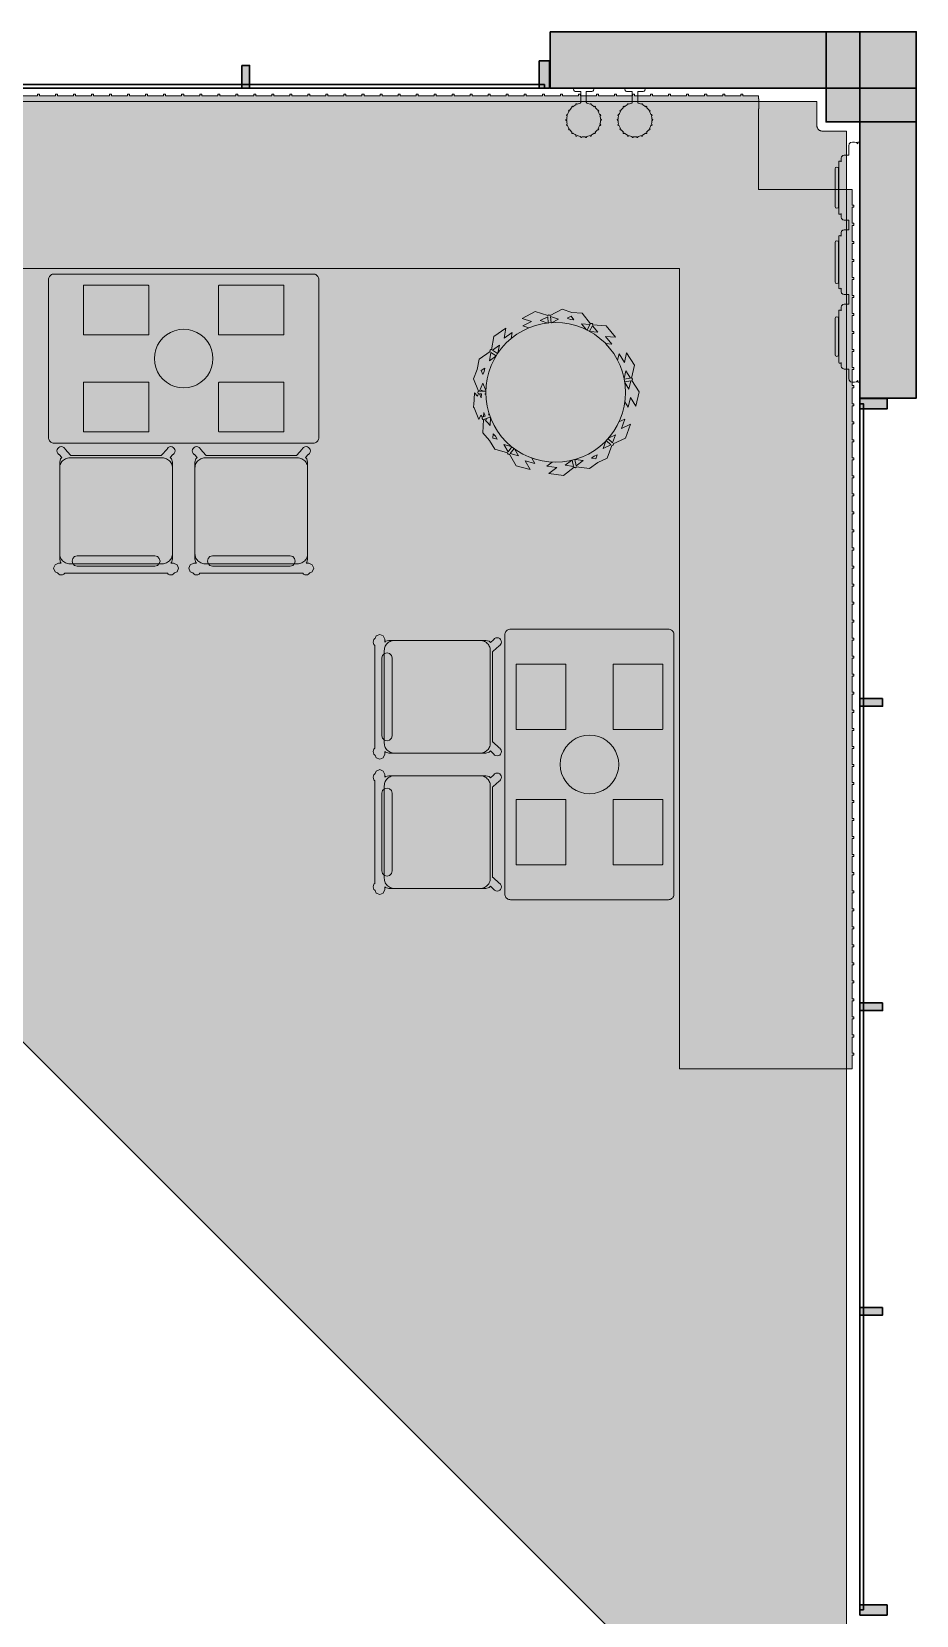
# Model space of a CAD drawing. Extents: x 2172.2 to 2210.6, y 415.3 to 458.1.
# Drawn here: x 2189.84 to 2193.76, y 446.82 to 453.84 of the extents above; entities that cross this region are included whole.
import ezdxf

# ---------------------------------------------------------------- set-up
doc = ezdxf.new("R2010")
doc.units = 0
for name, color, linetype, lineweight in [('AYAA_M3_BANQUETTES', 7, 'CONTINUOUS', 18), ('AYAA_M3_CHAIRS', 7, 'CONTINUOUS', 18), ('AYAA_M3_COLUMNS', 8, 'CONTINUOUS', 30), ('AYAA_M3_FINE_DETAIL', 8, 'CONTINUOUS', 9), ('AYAA_M3_FLOOR_DECOR', 32, 'CONTINUOUS', 9), ('AYAA_M3_GLAZING', 4, 'CONTINUOUS', 13), ('AYAA_M3_PLANTS', 94, 'CONTINUOUS', 18), ('AYAA_M3_TABLES', 7, 'CONTINUOUS', 18), ('AYAA_M3_WALL_DECOR', 32, 'CONTINUOUS', 13), ('AYAA_M3_WALL_LIGHTS', 32, 'CONTINUOUS', 13), ('AYAA_M3_WALLS', 7, 'CONTINUOUS', 30)]:
    doc.layers.add(name, color=color, linetype=linetype, lineweight=lineweight)

# ---------------------------------------------------------------- blocks, each defined once
blk = doc.blocks.new('AYAA_M3_ARCHITECTURE')
at = {"layer": 'AYAA_M3_COLUMNS', "true_color": 0xcfdadc}
blk.add_hatch(color=256, dxfattribs=at).paths.add_polyline_path([(3.361422, 19.841093), (3.761418, 19.841093), (3.761418, 19.441099), (3.36142, 19.441145)])
at = {"layer": 'AYAA_M3_WALLS', "true_color": 0xe1e6e6}
for points in [[(2.13642, 19.841097), (3.51142, 19.841097), (3.51142, 19.591097), (2.13642, 19.591097)], [(0.76942, 19.691095), (0.80342, 19.691095), (0.80342, 19.591097), (0.76942, 19.591097)], [(2.08842, 19.711096), (2.13442, 19.711096), (2.13442, 19.591097), (2.08842, 19.591097)], [(3.51142, 19.591097), (3.76142, 19.591097), (3.76142, 18.216097), (3.51142, 18.216097)], [(3.63142, 18.214096), (3.63142, 18.168097), (3.51142, 18.168097), (3.51142, 18.214096)], [(3.61142, 16.883097), (3.61142, 16.849096), (3.51142, 16.849096), (3.51142, 16.883097)], [(3.61142, 15.533096), (3.61142, 15.499096), (3.51142, 15.499096), (3.51142, 15.533096)], [(3.61142, 14.183096), (3.61142, 14.149096), (3.51142, 14.149096), (3.51142, 14.183096)], [(3.63142, 12.864096), (3.63142, 12.818096), (3.51142, 12.818096), (3.51142, 12.864096)]]:
    blk.add_hatch(color=256, dxfattribs=at).paths.add_polyline_path(points)
at = {"layer": 'AYAA_M3_COLUMNS', "linetype": 'CONTINUOUS', "lineweight": -2}
blk.add_lwpolyline([(3.361422, 19.841093), (3.761418, 19.841093), (3.761418, 19.441099), (3.36142, 19.441145)], close=True, dxfattribs=at)
at = {"layer": 'AYAA_M3_GLAZING', "linetype": 'CONTINUOUS', "lineweight": -2}
for points in [[(2.11142, 19.591097), (-3.23858, 19.591097), (-3.23858, 19.606096), (2.11142, 19.606096)], [(3.52642, 12.841096), (3.51142, 12.841096), (3.51142, 18.191095), (3.52642, 18.191095)]]:
    blk.add_lwpolyline(points, close=True, dxfattribs=at)
at = {"layer": 'AYAA_M3_WALLS', "linetype": 'CONTINUOUS', "lineweight": -2}
for points in [[(2.13642, 19.841097), (3.51142, 19.841097), (3.51142, 19.591097), (2.13642, 19.591097)], [(0.76942, 19.691095), (0.80342, 19.691095), (0.80342, 19.591097), (0.76942, 19.591097)], [(2.08842, 19.711096), (2.13442, 19.711096), (2.13442, 19.591097), (2.08842, 19.591097)], [(3.51142, 19.591097), (3.76142, 19.591097), (3.76142, 18.216097), (3.51142, 18.216097)], [(3.63142, 18.214096), (3.63142, 18.168097), (3.51142, 18.168097), (3.51142, 18.214096)], [(3.61142, 16.883097), (3.61142, 16.849096), (3.51142, 16.849096), (3.51142, 16.883097)], [(3.61142, 15.533096), (3.61142, 15.499096), (3.51142, 15.499096), (3.51142, 15.533096)], [(3.61142, 14.183096), (3.61142, 14.149096), (3.51142, 14.149096), (3.51142, 14.183096)], [(3.63142, 12.864096), (3.63142, 12.818096), (3.51142, 12.818096), (3.51142, 12.864096)]]:
    blk.add_lwpolyline(points, close=True, dxfattribs=at)
blk = doc.blocks.new('AYAA_M3_MIXED_FLOOR_TRIANGLE_L_1')
at = {"true_color": 0xe6decc}
h = blk.add_hatch(color=256, dxfattribs=at)
h.paths.add_polyline_path([(3.31942, 19.440728), (3.320229, 19.423648), (3.320469, 19.421207), (3.320948, 19.4188), (3.32166, 19.416453), (3.322599, 19.414186), (3.323756, 19.412022), (3.325119, 19.409982), (3.326675, 19.408086), (3.32841, 19.406351), (3.330306, 19.404795), (3.332346, 19.403432), (3.33451, 19.402275), (3.336777, 19.401336), (3.339124, 19.400624), (3.341531, 19.400145), (3.343972, 19.399905), (3.361052, 19.399096), (3.45142, 19.399096), (3.45142, 11.707015), (-4.372661, 19.531096), (3.31942, 19.531096)])
h.paths.add_polyline_path([(3.273101, 19.404286), (3.271909, 19.409046), (3.27143, 19.411452), (3.27071, 19.416306), (3.270289, 19.421195), (3.26951, 19.437048), (3.26942, 19.440728), (3.26942, 19.481096), (-4.251951, 19.481096), (3.40142, 11.827725), (3.40142, 19.349096), (3.359825, 19.349111), (3.341519, 19.349965), (3.339071, 19.350146), (3.33663, 19.350386), (3.331776, 19.351106), (3.32937, 19.351585), (3.32461, 19.352777), (3.322262, 19.353489), (3.317642, 19.355142), (3.315376, 19.356081), (3.31094, 19.358179), (3.308776, 19.359336), (3.304568, 19.361858), (3.302528, 19.363221), (3.298587, 19.366144), (3.29669, 19.367701), (3.293054, 19.370996), (3.29132, 19.37273), (3.288025, 19.376366), (3.286468, 19.378263), (3.283545, 19.382204), (3.282182, 19.384244), (3.27966, 19.388452), (3.278503, 19.390616), (3.276405, 19.395052), (3.275466, 19.397318), (3.273813, 19.401938)], flags=0)
at = {"true_color": 0x757d5e}
h = blk.add_hatch(color=256, dxfattribs=at)
h.paths.add_polyline_path([(3.26942, 19.481096), (3.269465, 19.438274), (3.270289, 19.421195), (3.27047, 19.418747), (3.27071, 19.416306), (3.27143, 19.411452), (3.271909, 19.409046), (3.273101, 19.404286), (3.273813, 19.401938), (3.275466, 19.397318), (3.276405, 19.395052), (3.278503, 19.390616), (3.27966, 19.388452), (3.282182, 19.384244), (3.283545, 19.382204), (3.286468, 19.378263), (3.288025, 19.376366), (3.29132, 19.37273), (3.293054, 19.370996), (3.29669, 19.367701), (3.298587, 19.366144), (3.302528, 19.363221), (3.304568, 19.361858), (3.308776, 19.359336), (3.31094, 19.358179), (3.315376, 19.356081), (3.317642, 19.355142), (3.322262, 19.353489), (3.32461, 19.352777), (3.32937, 19.351585), (3.331776, 19.351106), (3.33663, 19.350386), (3.339071, 19.350146), (3.341519, 19.349965), (3.358598, 19.349141), (3.40142, 19.349096), (3.40142, 11.827725), (-4.251951, 19.481096)])
h.paths.add_polyline_path([(3.247636, 19.374117), (3.244069, 19.381658), (3.24313, 19.383924), (3.24032, 19.391778), (3.239608, 19.394126), (3.237581, 19.402218), (3.237103, 19.404624), (3.235879, 19.412875), (3.235331, 19.419477), (3.234476, 19.437415), (3.23442, 19.446096), (-4.167453, 19.446096), (3.36642, 11.912223), (3.36642, 19.314096), (3.357739, 19.314152), (3.339801, 19.315007), (3.333199, 19.315555), (3.324948, 19.316779), (3.322542, 19.317257), (3.31445, 19.319284), (3.312102, 19.319996), (3.304248, 19.322806), (3.301982, 19.323745), (3.294441, 19.327312), (3.292278, 19.328468), (3.285123, 19.332757), (3.283083, 19.33412), (3.276383, 19.339089), (3.274486, 19.340645), (3.268306, 19.346247), (3.266571, 19.347982), (3.260969, 19.354162), (3.259413, 19.356059), (3.254444, 19.362759), (3.253081, 19.364799), (3.248792, 19.371954)], flags=0)
at = {"true_color": 0xe6decc}
blk.add_hatch(color=256, dxfattribs=at).paths.add_polyline_path([(3.260969, 19.354162), (3.266571, 19.347982), (3.268306, 19.346247), (3.274486, 19.340645), (3.276383, 19.339089), (3.283083, 19.33412), (3.285123, 19.332757), (3.292278, 19.328468), (3.294441, 19.327312), (3.301982, 19.323745), (3.304248, 19.322806), (3.312102, 19.319996), (3.31445, 19.319284), (3.322542, 19.317257), (3.324948, 19.316779), (3.333199, 19.315555), (3.339801, 19.315007), (3.355654, 19.314228), (3.361052, 19.314096), (3.36642, 19.314096), (3.36642, 11.912223), (-4.167453, 19.446096), (3.23442, 19.446096), (3.23442, 19.440728), (3.234552, 19.43533), (3.235331, 19.419477), (3.235879, 19.412875), (3.237103, 19.404624), (3.237581, 19.402218), (3.239608, 19.394126), (3.24032, 19.391778), (3.24313, 19.383924), (3.244069, 19.381658), (3.247636, 19.374117), (3.248792, 19.371954), (3.253081, 19.364799), (3.254444, 19.362759), (3.259413, 19.356059)])
at = {"color": 0, "linetype": 'CONTINUOUS', "lineweight": -2}
blk.add_lwpolyline([(3.325119, 19.409982), (3.326675, 19.408086), (3.32841, 19.406351), (3.330306, 19.404795), (3.332346, 19.403432), (3.33451, 19.402275), (3.336777, 19.401336), (3.339124, 19.400624), (3.341531, 19.400145), (3.343972, 19.399905), (3.361052, 19.399096), (3.45142, 19.399096), (3.45142, 11.707015), (-4.372661, 19.531096), (3.31942, 19.531096), (3.31945, 19.439501), (3.320229, 19.423648), (3.320469, 19.421207), (3.320948, 19.4188), (3.32166, 19.416453), (3.322599, 19.414186), (3.323756, 19.412022)], close=True, dxfattribs=at)
blk = doc.blocks.new('AYAA_M3_UNIQUE_WALL_COMPOSITION_10')
at = {"color": 0, "linetype": 'CONTINUOUS', "lineweight": -2}
for points in [[(-0.448036, -0.082288), (-0.447402, -0.079916), (-0.445658, -0.078172), (-0.445059, -0.078012), (-0.460861, -0.078012), (-0.467503, -0.076236), (-0.472385, -0.071354), (-0.474161, -0.064712), (-0.474161, -0.044763), (-0.515666, -0.044763), (-0.524204, -0.042478), (-0.530481, -0.036201), (-0.532766, -0.027663), (-0.532766, -0.019113), (-0.530481, -0.010574), (-0.52477, -0.004863), (-0.532766, -0.004863), (-0.532766, 0.005587), (0.532766, 0.005587), (0.532766, -0.004863), (0.52477, -0.004863), (0.530481, -0.010574), (0.532766, -0.019113), (0.532766, -0.027663), (0.530481, -0.036201), (0.524204, -0.042478), (0.515666, -0.044763), (0.474161, -0.044763), (0.474161, -0.064712), (0.472385, -0.071354), (0.467503, -0.076236), (0.460861, -0.078012), (0.445059, -0.078012), (0.445658, -0.078172), (0.447402, -0.079916), (0.448036, -0.082288), (0.448036, -0.084187), (0.447402, -0.086559), (0.445658, -0.088303), (0.443286, -0.088937), (0.217343, -0.088937), (0.214971, -0.088303), (0.213228, -0.086559), (0.212593, -0.084187), (0.212593, -0.082288), (0.213228, -0.079916), (0.214971, -0.078172), (0.21557, -0.078012), (0.199768, -0.078012), (0.193127, -0.076236), (0.188245, -0.071354), (0.186468, -0.064712), (0.186468, -0.044763), (0.143847, -0.044763), (0.143847, -0.064712), (0.14207, -0.071354), (0.137188, -0.076236), (0.130547, -0.078012), (0.114745, -0.078012), (0.115344, -0.078172), (0.117087, -0.079916), (0.117722, -0.082288), (0.117722, -0.084187), (0.117087, -0.086559), (0.115344, -0.088303), (0.112972, -0.088937), (-0.112972, -0.088937), (-0.115344, -0.088303), (-0.117087, -0.086559), (-0.117722, -0.084187), (-0.117722, -0.082288), (-0.117087, -0.079916), (-0.115344, -0.078172), (-0.114745, -0.078012), (-0.130547, -0.078012), (-0.137188, -0.076236), (-0.14207, -0.071354), (-0.143847, -0.064712), (-0.143847, -0.044763), (-0.186468, -0.044763), (-0.186468, -0.064712), (-0.188245, -0.071354), (-0.193127, -0.076236), (-0.199768, -0.078012), (-0.21557, -0.078012), (-0.214971, -0.078172), (-0.213228, -0.079916), (-0.212593, -0.082288), (-0.212593, -0.084187), (-0.213228, -0.086559), (-0.214971, -0.088303), (-0.217343, -0.088937), (-0.443286, -0.088937), (-0.445658, -0.088303), (-0.447402, -0.086559), (-0.448036, -0.084187)], [(-0.414321, -0.089888), (-0.246308, -0.089888), (-0.240934, -0.092113), (-0.238709, -0.097488), (-0.240934, -0.102862), (-0.246308, -0.105088), (-0.414321, -0.105088), (-0.419695, -0.102862), (-0.421921, -0.097488), (-0.419695, -0.092113)], [(-0.087459, -0.089888), (0.087459, -0.089888), (0.092832, -0.092113), (0.095058, -0.097488), (0.092832, -0.102862), (0.087459, -0.105088), (-0.087459, -0.105088), (-0.092833, -0.102862), (-0.095059, -0.097488), (-0.092833, -0.092113)], [(0.242161, -0.097488), (0.244387, -0.092113), (0.249761, -0.089888), (0.410869, -0.089888), (0.416243, -0.092113), (0.418469, -0.097488), (0.416243, -0.102862), (0.410869, -0.105088), (0.249761, -0.105088), (0.244387, -0.102862)]]:
    blk.add_lwpolyline(points, close=True, dxfattribs=at)
blk = doc.blocks.new('AYAA_M3_SCONCE')
at = {"color": 0, "linetype": 'CONTINUOUS', "lineweight": -2}
blk.add_lwpolyline([(-0.066057, -0.178967), (-0.064423, -0.178291), (-0.064952, -0.1775), (-0.069291, -0.168701), (-0.071015, -0.163622), (-0.072921, -0.164412), (-0.075043, -0.163533), (-0.075921, -0.161412), (-0.075043, -0.15929), (-0.072921, -0.158412), (-0.072618, -0.158538), (-0.074358, -0.149789), (-0.074835, -0.142517), (-0.076, -0.143), (-0.078121, -0.142121), (-0.079, -0.14), (-0.078121, -0.137879), (-0.076, -0.137), (-0.074835, -0.137483), (-0.074358, -0.130211), (-0.072618, -0.121462), (-0.072921, -0.121588), (-0.075043, -0.12071), (-0.075921, -0.118588), (-0.075043, -0.116467), (-0.072921, -0.115588), (-0.071015, -0.116378), (-0.069291, -0.111299), (-0.064952, -0.1025), (-0.064423, -0.101709), (-0.066057, -0.101033), (-0.066935, -0.098911), (-0.066057, -0.09679), (-0.063935, -0.095911), (-0.061814, -0.09679), (-0.061555, -0.097416), (-0.059501, -0.094343), (-0.053033, -0.086967), (-0.050898, -0.085095), (-0.051891, -0.084684), (-0.052769, -0.082563), (-0.051891, -0.080442), (-0.049769, -0.079563), (-0.047648, -0.080442), (-0.0471, -0.081764), (-0.045657, -0.080499), (-0.0375, -0.075048), (-0.033493, -0.073072), (-0.033693, -0.072989), (-0.034572, -0.070868), (-0.033693, -0.068747), (-0.031572, -0.067868), (-0.02945, -0.068747), (-0.028646, -0.07069), (-0.019411, -0.067556), (-0.013177, -0.066316), (-0.013816, -0.064774), (-0.012937, -0.062652), (-0.012, -0.062264), (-0.012, -0.014), (-0.037, -0.014), (-0.040995, -0.012931), (-0.043931, -0.009995), (-0.045, -0.006), (-0.043931, -0.002005), (-0.040995, 0.000931), (-0.037, 0.002), (0.037, 0.002), (0.040995, 0.000931), (0.043931, -0.002005), (0.045, -0.006), (0.043931, -0.009995), (0.040995, -0.012931), (0.037, -0.014), (0.012, -0.014), (0.012, -0.062264), (0.012937, -0.062652), (0.013816, -0.064774), (0.013177, -0.066316), (0.019411, -0.067556), (0.028646, -0.07069), (0.02945, -0.068747), (0.031572, -0.067868), (0.033693, -0.068747), (0.034572, -0.070868), (0.033693, -0.072989), (0.033493, -0.073072), (0.0375, -0.075048), (0.045657, -0.080499), (0.0471, -0.081764), (0.047648, -0.080442), (0.049769, -0.079563), (0.051891, -0.080442), (0.052769, -0.082563), (0.051891, -0.084684), (0.050898, -0.085095), (0.053033, -0.086967), (0.059501, -0.094343), (0.061555, -0.097416), (0.061814, -0.09679), (0.063935, -0.095911), (0.066057, -0.09679), (0.066935, -0.098911), (0.066057, -0.101033), (0.064423, -0.101709), (0.064952, -0.1025), (0.069291, -0.111299), (0.071015, -0.116378), (0.072921, -0.115588), (0.075043, -0.116467), (0.075921, -0.118588), (0.075043, -0.12071), (0.072921, -0.121588), (0.072618, -0.121462), (0.074358, -0.130211), (0.074835, -0.137483), (0.076, -0.137), (0.078121, -0.137879), (0.079, -0.14), (0.078121, -0.142121), (0.076, -0.143), (0.074835, -0.142517), (0.074358, -0.149789), (0.072618, -0.158538), (0.072921, -0.158412), (0.075043, -0.15929), (0.075921, -0.161412), (0.075043, -0.163533), (0.072921, -0.164412), (0.071015, -0.163622), (0.069291, -0.168701), (0.064952, -0.1775), (0.064423, -0.178291), (0.066057, -0.178967), (0.066935, -0.181089), (0.066057, -0.18321), (0.063935, -0.184089), (0.061814, -0.18321), (0.061555, -0.182584), (0.059501, -0.185657), (0.053033, -0.193033), (0.050898, -0.194905), (0.051891, -0.195316), (0.052769, -0.197437), (0.051891, -0.199558), (0.049769, -0.200437), (0.047648, -0.199558), (0.0471, -0.198236), (0.045657, -0.199501), (0.0375, -0.204952), (0.033493, -0.206928), (0.033693, -0.207011), (0.034572, -0.209132), (0.033693, -0.211253), (0.031572, -0.212132), (0.02945, -0.211253), (0.028646, -0.20931), (0.019411, -0.212444), (0.013177, -0.213684), (0.013816, -0.215226), (0.012937, -0.217348), (0.010816, -0.218226), (0.008695, -0.217348), (0.007816, -0.215226), (0.008131, -0.214467), (0, -0.215), (-0.008131, -0.214467), (-0.007816, -0.215226), (-0.008695, -0.217348), (-0.010816, -0.218226), (-0.012937, -0.217348), (-0.013816, -0.215226), (-0.013177, -0.213684), (-0.019411, -0.212444), (-0.028646, -0.20931), (-0.02945, -0.211253), (-0.031572, -0.212132), (-0.033693, -0.211253), (-0.034572, -0.209132), (-0.033693, -0.207011), (-0.033493, -0.206928), (-0.0375, -0.204952), (-0.045657, -0.199501), (-0.0471, -0.198236), (-0.047648, -0.199558), (-0.049769, -0.200437), (-0.051891, -0.199558), (-0.052769, -0.197437), (-0.051891, -0.195316), (-0.050898, -0.194905), (-0.053033, -0.193033), (-0.059501, -0.185657), (-0.061555, -0.182584), (-0.061814, -0.18321), (-0.063935, -0.184089), (-0.066057, -0.18321), (-0.066935, -0.181089)], close=True, dxfattribs=at)
blk = doc.blocks.new('AYAA_M3_TRIANGLE_L_BANQUETTE')
at = {"true_color": 0xa7bd99}
blk.add_hatch(color=256, dxfattribs=at).paths.add_polyline_path([(0.027, 0.92), (0.027, 0.929), (0.035, 0.929), (0.035, 1), (0.027, 1), (0.027, 1.009), (0.035, 1.009), (0.035, 1.08), (0.027, 1.08), (0.027, 1.089), (0.035, 1.089), (0.035, 1.16), (0.027, 1.16), (0.027, 1.169), (0.035, 1.169), (0.035, 1.24), (0.027, 1.24), (0.027, 1.249), (0.035, 1.249), (0.035, 1.32), (0.027, 1.32), (0.027, 1.329), (0.035, 1.329), (0.035, 1.4), (0.027, 1.4), (0.027, 1.409), (0.035, 1.409), (0.035, 1.48), (0.027, 1.48), (0.027, 1.489), (0.035, 1.489), (0.035, 1.56), (0.027, 1.56), (0.027, 1.569), (0.035, 1.569), (0.035, 1.64), (0.027, 1.64), (0.027, 1.649), (0.035, 1.649), (0.035, 1.72), (0.027, 1.72), (0.027, 1.729), (0.035, 1.729), (0.035, 1.8), (0.027, 1.8), (0.027, 1.809), (0.035, 1.809), (0.035, 1.88), (0.027, 1.88), (0.027, 1.889), (0.035, 1.889), (0.035, 1.96), (0.027, 1.96), (0.027, 1.969), (0.035, 1.969), (0.035, 2.04), (0.027, 2.04), (0.027, 2.049), (0.035, 2.049), (0.035, 2.12), (0.027, 2.12), (0.027, 2.129), (0.035, 2.129), (0.035, 2.2), (0.027, 2.2), (0.027, 2.209), (0.035, 2.209), (0.035, 2.28), (0.027, 2.28), (0.027, 2.289), (0.035, 2.289), (0.035, 2.36), (0.027, 2.36), (0.027, 2.369), (0.035, 2.369), (0.035, 2.44), (0.027, 2.44), (0.027, 2.449), (0.035, 2.449), (0.035, 2.52), (0.027, 2.52), (0.027, 2.529), (0.035, 2.529), (0.035, 2.6), (0.027, 2.6), (0.027, 2.609), (0.035, 2.609), (0.035, 2.68), (0.027, 2.68), (0.027, 2.689), (0.035, 2.689), (0.035, 2.76), (0.027, 2.76), (0.027, 2.769), (0.035, 2.769), (0.035, 2.84), (0.027, 2.84), (0.027, 2.849), (0.035, 2.849), (0.035, 2.92), (0.027, 2.92), (0.027, 2.929), (0.035, 2.929), (0.035, 3), (0.027, 3), (0.027, 3.009), (0.035, 3.009), (0.035, 3.08), (0.027, 3.08), (0.027, 3.089), (0.035, 3.089), (0.035, 3.16), (0.027, 3.16), (0.027, 3.169), (0.035, 3.169), (0.035, 3.24), (0.027, 3.24), (0.027, 3.249), (0.035, 3.249), (0.035, 3.32), (0.027, 3.32), (0.027, 3.329), (0.035, 3.329), (0.035, 3.4), (0.027, 3.4), (0.027, 3.409), (0.035, 3.409), (0.035, 3.48), (0.027, 3.48), (0.027, 3.489), (0.035, 3.489), (0.035, 3.56), (0.027, 3.56), (0.027, 3.569), (0.035, 3.569), (0.035, 3.64), (0.027, 3.64), (0.027, 3.649), (0.035, 3.649), (0.035, 3.72), (0.027, 3.72), (0.027, 3.729), (0.035, 3.729), (0.035, 3.8), (0.027, 3.8), (0.027, 3.809), (0.035, 3.809), (0.035, 3.88), (0.027, 3.88), (0.027, 3.889), (0.035, 3.889), (0.035, 3.96), (0.027, 3.96), (0.027, 3.969), (0.035, 3.969), (0.035, 4.04), (0.027, 4.04), (0.027, 4.049), (0.035, 4.049), (0.035, 4.12), (0.027, 4.12), (0.027, 4.129), (0.035, 4.129), (0.035, 4.2), (0.027, 4.2), (0.027, 4.209), (0.035, 4.209), (0.035, 4.28), (0.027, 4.28), (0.027, 4.289), (0.035, 4.289), (0.035, 4.35), (0.8, 4.35), (0.8, 0.8), (4.35, 0.8), (4.35, 0.035), (4.289, 0.035), (4.289, 0.027), (4.28, 0.027), (4.28, 0.035), (4.209, 0.035), (4.209, 0.027), (4.2, 0.027), (4.2, 0.035), (4.129, 0.035), (4.129, 0.027), (4.12, 0.027), (4.12, 0.035), (4.049, 0.035), (4.049, 0.027), (4.04, 0.027), (4.04, 0.035), (3.969, 0.035), (3.969, 0.027), (3.96, 0.027), (3.96, 0.035), (3.889, 0.035), (3.889, 0.027), (3.88, 0.027), (3.88, 0.035), (3.809, 0.035), (3.809, 0.027), (3.8, 0.027), (3.8, 0.035), (3.729, 0.035), (3.729, 0.027), (3.72, 0.027), (3.72, 0.035), (3.649, 0.035), (3.649, 0.027), (3.64, 0.027), (3.64, 0.035), (3.569, 0.035), (3.569, 0.027), (3.56, 0.027), (3.56, 0.035), (3.489, 0.035), (3.489, 0.027), (3.48, 0.027), (3.48, 0.035), (3.409, 0.035), (3.409, 0.027), (3.4, 0.027), (3.4, 0.035), (3.329, 0.035), (3.329, 0.027), (3.32, 0.027), (3.32, 0.035), (3.249, 0.035), (3.249, 0.027), (3.24, 0.027), (3.24, 0.035), (3.169, 0.035), (3.169, 0.027), (3.16, 0.027), (3.16, 0.035), (3.089, 0.035), (3.089, 0.027), (3.08, 0.027), (3.08, 0.035), (3.009, 0.035), (3.009, 0.027), (3, 0.027), (3, 0.035), (2.929, 0.035), (2.929, 0.027), (2.92, 0.027), (2.92, 0.035), (2.849, 0.035), (2.849, 0.027), (2.84, 0.027), (2.84, 0.035), (2.769, 0.035), (2.769, 0.027), (2.76, 0.027), (2.76, 0.035), (2.689, 0.035), (2.689, 0.027), (2.68, 0.027), (2.68, 0.035), (2.609, 0.035), (2.609, 0.027), (2.6, 0.027), (2.6, 0.035), (2.529, 0.035), (2.529, 0.027), (2.52, 0.027), (2.52, 0.035), (2.449, 0.035), (2.449, 0.027), (2.44, 0.027), (2.44, 0.035), (2.369, 0.035), (2.369, 0.027), (2.36, 0.027), (2.36, 0.035), (2.289, 0.035), (2.289, 0.027), (2.28, 0.027), (2.28, 0.035), (2.209, 0.035), (2.209, 0.027), (2.2, 0.027), (2.2, 0.035), (2.129, 0.035), (2.129, 0.027), (2.12, 0.027), (2.12, 0.035), (2.049, 0.035), (2.049, 0.027), (2.04, 0.027), (2.04, 0.035), (1.969, 0.035), (1.969, 0.027), (1.96, 0.027), (1.96, 0.035), (1.889, 0.035), (1.889, 0.027), (1.88, 0.027), (1.88, 0.035), (1.809, 0.035), (1.809, 0.027), (1.8, 0.027), (1.8, 0.035), (1.729, 0.035), (1.729, 0.027), (1.72, 0.027), (1.72, 0.035), (1.649, 0.035), (1.649, 0.027), (1.64, 0.027), (1.64, 0.035), (1.569, 0.035), (1.569, 0.027), (1.56, 0.027), (1.56, 0.035), (1.489, 0.035), (1.489, 0.027), (1.48, 0.027), (1.48, 0.035), (1.409, 0.035), (1.409, 0.027), (1.4, 0.027), (1.4, 0.035), (1.329, 0.035), (1.329, 0.027), (1.32, 0.027), (1.32, 0.035), (1.249, 0.035), (1.249, 0.027), (1.24, 0.027), (1.24, 0.035), (1.169, 0.035), (1.169, 0.027), (1.16, 0.027), (1.16, 0.035), (1.089, 0.035), (1.089, 0.027), (1.08, 0.027), (1.08, 0.035), (1.009, 0.035), (1.009, 0.027), (1, 0.027), (1, 0.035), (0.929, 0.035), (0.929, 0.027), (0.92, 0.027), (0.92, 0.035), (0.849, 0.035), (0.849, 0.027), (0.84, 0.027), (0.84, 0.035), (0.769, 0.035), (0.769, 0.027), (0.76, 0.027), (0.76, 0.035), (0.689, 0.035), (0.689, 0.027), (0.68, 0.027), (0.68, 0.035), (0.609, 0.035), (0.609, 0.027), (0.6, 0.027), (0.6, 0.035), (0.529, 0.035), (0.529, 0.027), (0.52, 0.027), (0.52, 0.035), (0.45, 0.035), (0.45, 0.048), (0.448, 0.048), (0.448, 0.092), (0.45, 0.092), (0.45, 0.45), (0.035, 0.45), (0.035, 0.52), (0.027, 0.52), (0.027, 0.529), (0.035, 0.529), (0.035, 0.6), (0.027, 0.6), (0.027, 0.609), (0.035, 0.609), (0.035, 0.68), (0.027, 0.68), (0.027, 0.689), (0.035, 0.689), (0.035, 0.76), (0.027, 0.76), (0.027, 0.769), (0.035, 0.769), (0.035, 0.84), (0.027, 0.84), (0.027, 0.849), (0.035, 0.849), (0.035, 0.92)])
at = {"color": 0, "linetype": 'CONTINUOUS', "lineweight": -2}
blk.add_lwpolyline([(3.72, 0.035), (3.649, 0.035), (3.649, 0.027), (3.64, 0.027), (3.64, 0.035), (3.569, 0.035), (3.569, 0.027), (3.56, 0.027), (3.56, 0.035), (3.489, 0.035), (3.489, 0.027), (3.48, 0.027), (3.48, 0.035), (3.409, 0.035), (3.409, 0.027), (3.4, 0.027), (3.4, 0.035), (3.329, 0.035), (3.329, 0.027), (3.32, 0.027), (3.32, 0.035), (3.249, 0.035), (3.249, 0.027), (3.24, 0.027), (3.24, 0.035), (3.169, 0.035), (3.169, 0.027), (3.16, 0.027), (3.16, 0.035), (3.089, 0.035), (3.089, 0.027), (3.08, 0.027), (3.08, 0.035), (3.009, 0.035), (3.009, 0.027), (3, 0.027), (3, 0.035), (2.929, 0.035), (2.929, 0.027), (2.92, 0.027), (2.92, 0.035), (2.849, 0.035), (2.849, 0.027), (2.84, 0.027), (2.84, 0.035), (2.769, 0.035), (2.769, 0.027), (2.76, 0.027), (2.76, 0.035), (2.689, 0.035), (2.689, 0.027), (2.68, 0.027), (2.68, 0.035), (2.609, 0.035), (2.609, 0.027), (2.6, 0.027), (2.6, 0.035), (2.529, 0.035), (2.529, 0.027), (2.52, 0.027), (2.52, 0.035), (2.449, 0.035), (2.449, 0.027), (2.44, 0.027), (2.44, 0.035), (2.369, 0.035), (2.369, 0.027), (2.36, 0.027), (2.36, 0.035), (2.289, 0.035), (2.289, 0.027), (2.28, 0.027), (2.28, 0.035), (2.209, 0.035), (2.209, 0.027), (2.2, 0.027), (2.2, 0.035), (2.129, 0.035), (2.129, 0.027), (2.12, 0.027), (2.12, 0.035), (2.049, 0.035), (2.049, 0.027), (2.04, 0.027), (2.04, 0.035), (1.969, 0.035), (1.969, 0.027), (1.96, 0.027), (1.96, 0.035), (1.889, 0.035), (1.889, 0.027), (1.88, 0.027), (1.88, 0.035), (1.809, 0.035), (1.809, 0.027), (1.8, 0.027), (1.8, 0.035), (1.729, 0.035), (1.729, 0.027), (1.72, 0.027), (1.72, 0.035), (1.649, 0.035), (1.649, 0.027), (1.64, 0.027), (1.64, 0.035), (1.569, 0.035), (1.569, 0.027), (1.56, 0.027), (1.56, 0.035), (1.489, 0.035), (1.489, 0.027), (1.48, 0.027), (1.48, 0.035), (1.409, 0.035), (1.409, 0.027), (1.4, 0.027), (1.4, 0.035), (1.329, 0.035), (1.329, 0.027), (1.32, 0.027), (1.32, 0.035), (1.249, 0.035), (1.249, 0.027), (1.24, 0.027), (1.24, 0.035), (1.169, 0.035), (1.169, 0.027), (1.16, 0.027), (1.16, 0.035), (1.089, 0.035), (1.089, 0.027), (1.08, 0.027), (1.08, 0.035), (1.009, 0.035), (1.009, 0.027), (1, 0.027), (1, 0.035), (0.929, 0.035), (0.929, 0.027), (0.92, 0.027), (0.92, 0.035), (0.849, 0.035), (0.849, 0.027), (0.84, 0.027), (0.84, 0.035), (0.769, 0.035), (0.769, 0.027), (0.76, 0.027), (0.76, 0.035), (0.689, 0.035), (0.689, 0.027), (0.68, 0.027), (0.68, 0.035), (0.609, 0.035), (0.609, 0.027), (0.6, 0.027), (0.6, 0.035), (0.529, 0.035), (0.529, 0.027), (0.52, 0.027), (0.52, 0.035), (0.45, 0.035), (0.45, 0.048), (0.448, 0.048), (0.448, 0.092), (0.45, 0.092), (0.45, 0.45), (0.035, 0.45), (0.035, 0.52), (0.027, 0.52), (0.027, 0.529), (0.035, 0.529), (0.035, 0.6), (0.027, 0.6), (0.027, 0.609), (0.035, 0.609), (0.035, 0.68), (0.027, 0.68), (0.027, 0.689), (0.035, 0.689), (0.035, 0.76), (0.027, 0.76), (0.027, 0.769), (0.035, 0.769), (0.035, 0.84), (0.027, 0.84), (0.027, 0.849), (0.035, 0.849), (0.035, 0.92), (0.027, 0.92), (0.027, 0.929), (0.035, 0.929), (0.035, 1), (0.027, 1), (0.027, 1.009), (0.035, 1.009), (0.035, 1.08), (0.027, 1.08), (0.027, 1.089), (0.035, 1.089), (0.035, 1.16), (0.027, 1.16), (0.027, 1.169), (0.035, 1.169), (0.035, 1.24), (0.027, 1.24), (0.027, 1.249), (0.035, 1.249), (0.035, 1.32), (0.027, 1.32), (0.027, 1.329), (0.035, 1.329), (0.035, 1.4), (0.027, 1.4), (0.027, 1.409), (0.035, 1.409), (0.035, 1.48), (0.027, 1.48), (0.027, 1.489), (0.035, 1.489), (0.035, 1.56), (0.027, 1.56), (0.027, 1.569), (0.035, 1.569), (0.035, 1.64), (0.027, 1.64), (0.027, 1.649), (0.035, 1.649), (0.035, 1.72), (0.027, 1.72), (0.027, 1.729), (0.035, 1.729), (0.035, 1.8), (0.027, 1.8), (0.027, 1.809), (0.035, 1.809), (0.035, 1.88), (0.027, 1.88), (0.027, 1.889), (0.035, 1.889), (0.035, 1.96), (0.027, 1.96), (0.027, 1.969), (0.035, 1.969), (0.035, 2.04), (0.027, 2.04), (0.027, 2.049), (0.035, 2.049), (0.035, 2.12), (0.027, 2.12), (0.027, 2.129), (0.035, 2.129), (0.035, 2.2), (0.027, 2.2), (0.027, 2.209), (0.035, 2.209), (0.035, 2.28), (0.027, 2.28), (0.027, 2.289), (0.035, 2.289), (0.035, 2.36), (0.027, 2.36), (0.027, 2.369), (0.035, 2.369), (0.035, 2.44), (0.027, 2.44), (0.027, 2.449), (0.035, 2.449), (0.035, 2.52), (0.027, 2.52), (0.027, 2.529), (0.035, 2.529), (0.035, 2.6), (0.027, 2.6), (0.027, 2.609), (0.035, 2.609), (0.035, 2.68), (0.027, 2.68), (0.027, 2.689), (0.035, 2.689), (0.035, 2.76), (0.027, 2.76), (0.027, 2.769), (0.035, 2.769), (0.035, 2.84), (0.027, 2.84), (0.027, 2.849), (0.035, 2.849), (0.035, 2.92), (0.027, 2.92), (0.027, 2.929), (0.035, 2.929), (0.035, 3), (0.027, 3), (0.027, 3.009), (0.035, 3.009), (0.035, 3.08), (0.027, 3.08), (0.027, 3.089), (0.035, 3.089), (0.035, 3.16), (0.027, 3.16), (0.027, 3.169), (0.035, 3.169), (0.035, 3.24), (0.027, 3.24), (0.027, 3.249), (0.035, 3.249), (0.035, 3.32), (0.027, 3.32), (0.027, 3.329), (0.035, 3.329), (0.035, 3.4), (0.027, 3.4), (0.027, 3.409), (0.035, 3.409), (0.035, 3.48), (0.027, 3.48), (0.027, 3.489), (0.035, 3.489), (0.035, 3.56), (0.027, 3.56), (0.027, 3.569), (0.035, 3.569), (0.035, 3.64), (0.027, 3.64), (0.027, 3.649), (0.035, 3.649), (0.035, 3.72), (0.027, 3.72), (0.027, 3.729), (0.035, 3.729), (0.035, 3.8), (0.027, 3.8), (0.027, 3.809), (0.035, 3.809), (0.035, 3.88), (0.027, 3.88), (0.027, 3.889), (0.035, 3.889), (0.035, 3.96), (0.027, 3.96), (0.027, 3.969), (0.035, 3.969), (0.035, 4.04), (0.027, 4.04), (0.027, 4.049), (0.035, 4.049), (0.035, 4.12), (0.027, 4.12), (0.027, 4.129), (0.035, 4.129), (0.035, 4.2), (0.027, 4.2), (0.027, 4.209), (0.035, 4.209), (0.035, 4.28), (0.027, 4.28), (0.027, 4.289), (0.035, 4.289), (0.035, 4.35), (0.8, 4.35), (0.8, 0.8), (4.35, 0.8)], dxfattribs=at)
blk = doc.blocks.new('AYAA_M3_DINING_2')
at = {"true_color": 0xf9f9f5}
blk.add_hatch(color=256, dxfattribs=at).paths.add_polyline_path([(-0.595225, -0.364695), (-0.597275, -0.36135), (-0.598776, -0.357725), (-0.599692, -0.353911), (-0.6, -0.35), (-0.6, 0.35), (-0.599692, 0.353911), (-0.598776, 0.357725), (-0.597275, 0.36135), (-0.595225, 0.364695), (-0.592678, 0.367678), (-0.589695, 0.370225), (-0.58635, 0.372275), (-0.582725, 0.373776), (-0.578911, 0.374692), (-0.575, 0.375), (0.575, 0.375), (0.578911, 0.374692), (0.582725, 0.373776), (0.58635, 0.372275), (0.589695, 0.370225), (0.592678, 0.367678), (0.595225, 0.364695), (0.597275, 0.36135), (0.598776, 0.357725), (0.599692, 0.353911), (0.6, 0.35), (0.6, -0.35), (0.599692, -0.353911), (0.598776, -0.357725), (0.597275, -0.36135), (0.595225, -0.364695), (0.592678, -0.367678), (0.589695, -0.370225), (0.58635, -0.372275), (0.582725, -0.373776), (0.578911, -0.374692), (0.575, -0.375), (-0.575, -0.375), (-0.578911, -0.374692), (-0.582725, -0.373776), (-0.58635, -0.372275), (-0.589695, -0.370225), (-0.592678, -0.367678)])
at = {"color": 0, "linetype": 'CONTINUOUS', "lineweight": -2}
blk.add_lwpolyline([(-0.599692, 0.353911), (-0.598776, 0.357725), (-0.597275, 0.36135), (-0.595225, 0.364695), (-0.592678, 0.367678), (-0.589695, 0.370225), (-0.58635, 0.372275), (-0.582725, 0.373776), (-0.578911, 0.374692), (-0.575, 0.375), (0.575, 0.375), (0.578911, 0.374692), (0.582725, 0.373776), (0.58635, 0.372275), (0.589695, 0.370225), (0.592678, 0.367678), (0.595225, 0.364695), (0.597275, 0.36135), (0.598776, 0.357725), (0.599692, 0.353911), (0.6, 0.35), (0.6, -0.35), (0.599692, -0.353911), (0.598776, -0.357725), (0.597275, -0.36135), (0.595225, -0.364695), (0.592678, -0.367678), (0.589695, -0.370225), (0.58635, -0.372275), (0.582725, -0.373776), (0.578911, -0.374692), (0.575, -0.375), (-0.575, -0.375), (-0.578911, -0.374692), (-0.582725, -0.373776), (-0.58635, -0.372275), (-0.589695, -0.370225), (-0.592678, -0.367678), (-0.595225, -0.364695), (-0.597275, -0.36135), (-0.598776, -0.357725), (-0.599692, -0.353911), (-0.6, -0.35), (-0.6, 0.35)], close=True, dxfattribs=at)
at = {"layer": 'AYAA_M3_FINE_DETAIL', "linetype": 'CONTINUOUS', "lineweight": -2}
for points in [[(-0.443, 0.325), (-0.157, 0.325), (-0.156001, 0.324733), (-0.155267, 0.323999), (-0.155, 0.323), (-0.155, 0.107), (-0.155267, 0.106001), (-0.156001, 0.105267), (-0.157, 0.105), (-0.443, 0.105), (-0.443999, 0.105267), (-0.444733, 0.106001), (-0.445, 0.107), (-0.445, 0.323), (-0.444733, 0.323999), (-0.443999, 0.324733)], [(0.155, 0.323), (0.155267, 0.323999), (0.156001, 0.324733), (0.157, 0.325), (0.443, 0.325), (0.443999, 0.324733), (0.444733, 0.323999), (0.445, 0.323), (0.445, 0.107), (0.444733, 0.106001), (0.443999, 0.105267), (0.443, 0.105), (0.157, 0.105), (0.156001, 0.105267), (0.155267, 0.106001), (0.155, 0.107)], [(-0.123637, 0.040172), (-0.115831, 0.059019), (-0.105172, 0.076412), (-0.091924, 0.091924), (-0.076412, 0.105172), (-0.059019, 0.115831), (-0.040172, 0.123637), (-0.020336, 0.128399), (0, 0.13), (0.020336, 0.128399), (0.040172, 0.123637), (0.059019, 0.115831), (0.076412, 0.105172), (0.091924, 0.091924), (0.105172, 0.076412), (0.115831, 0.059019), (0.123637, 0.040172), (0.128399, 0.020336), (0.13, 0), (0.128399, -0.020336), (0.123637, -0.040172), (0.115831, -0.059019), (0.105172, -0.076412), (0.091924, -0.091924), (0.076412, -0.105172), (0.059019, -0.115831), (0.040172, -0.123637), (0.020336, -0.128399), (0, -0.13), (-0.020336, -0.128399), (-0.040172, -0.123637), (-0.059019, -0.115831), (-0.076412, -0.105172), (-0.091924, -0.091924), (-0.105172, -0.076412), (-0.115831, -0.059019), (-0.123637, -0.040172), (-0.128399, -0.020336), (-0.13, 0), (-0.128399, 0.020336)], [(-0.443999, -0.105267), (-0.443, -0.105), (-0.157, -0.105), (-0.156001, -0.105267), (-0.155267, -0.106001), (-0.155, -0.107), (-0.155, -0.323), (-0.155267, -0.323999), (-0.156001, -0.324733), (-0.157, -0.325), (-0.443, -0.325), (-0.443999, -0.324733), (-0.444733, -0.323999), (-0.445, -0.323), (-0.445, -0.107), (-0.444733, -0.106001)], [(0.155267, -0.106001), (0.156001, -0.105267), (0.157, -0.105), (0.443, -0.105), (0.443999, -0.105267), (0.444733, -0.106001), (0.445, -0.107), (0.445, -0.323), (0.444733, -0.323999), (0.443999, -0.324733), (0.443, -0.325), (0.157, -0.325), (0.156001, -0.324733), (0.155267, -0.323999), (0.155, -0.323), (0.155, -0.107)]]:
    blk.add_lwpolyline(points, close=True, dxfattribs=at)
blk = doc.blocks.new('AYAA_M3_CHAIR_IVORY')
at = {"true_color": 0xeaeeee}
blk.add_hatch(color=256, dxfattribs=at).paths.add_polyline_path([(-0.247475, -0.204863), (-0.248872, -0.200013), (-0.249717, -0.195038), (-0.25, -0.19), (-0.25, 0.19), (-0.249717, 0.195038), (-0.248872, 0.200013), (-0.247475, 0.204863), (-0.245544, 0.209525), (-0.243103, 0.213941), (-0.240182, 0.218057), (-0.23682, 0.22182), (-0.233057, 0.225182), (-0.228941, 0.228103), (-0.224525, 0.230544), (-0.219863, 0.232475), (-0.215013, 0.233872), (-0.210038, 0.234717), (-0.205, 0.235), (0.205, 0.235), (0.210038, 0.234717), (0.215013, 0.233872), (0.219863, 0.232475), (0.224525, 0.230544), (0.228941, 0.228103), (0.233057, 0.225182), (0.23682, 0.22182), (0.240182, 0.218057), (0.243103, 0.213941), (0.245544, 0.209525), (0.247475, 0.204863), (0.248872, 0.200013), (0.249717, 0.195038), (0.25, 0.19), (0.25, -0.19), (0.249717, -0.195038), (0.248872, -0.200013), (0.247475, -0.204863), (0.245544, -0.209525), (0.243103, -0.213941), (0.240182, -0.218057), (0.23682, -0.22182), (0.233057, -0.225182), (0.228941, -0.228103), (0.224525, -0.230544), (0.219863, -0.232475), (0.215013, -0.233872), (0.210038, -0.234717), (0.205, -0.235), (-0.205, -0.235), (-0.210038, -0.234717), (-0.215013, -0.233872), (-0.219863, -0.232475), (-0.224525, -0.230544), (-0.228941, -0.228103), (-0.233057, -0.225182), (-0.23682, -0.22182), (-0.240182, -0.218057), (-0.243103, -0.213941), (-0.245544, -0.209525)])
at = {"color": 0, "linetype": 'CONTINUOUS', "lineweight": -2}
for points in [[(-0.255, -0.233), (-0.242972, -0.233), (-0.245992, -0.22998), (-0.25, -0.215), (-0.25, 0.215), (-0.245992, 0.22998), (-0.240149, 0.235823), (-0.252556, 0.249383), (-0.254118, 0.250179), (-0.258321, 0.254382), (-0.26102, 0.259679), (-0.26195, 0.26555), (-0.26102, 0.271421), (-0.258321, 0.276718), (-0.254118, 0.280921), (-0.248821, 0.28362), (-0.24295, 0.28455), (-0.237079, 0.28362), (-0.231782, 0.280921), (-0.227579, 0.276718), (-0.22608, 0.273776), (-0.20172, 0.24715), (-0.200943, 0.245), (0.200943, 0.245), (0.20172, 0.24715), (0.22608, 0.273776), (0.227579, 0.276718), (0.231782, 0.280921), (0.237079, 0.28362), (0.24295, 0.28455), (0.248821, 0.28362), (0.254118, 0.280921), (0.258321, 0.276718), (0.26102, 0.271421), (0.26195, 0.26555), (0.26102, 0.259679), (0.258321, 0.254382), (0.254118, 0.250179), (0.252556, 0.249383), (0.240149, 0.235823), (0.245992, 0.22998), (0.25, 0.215), (0.25, -0.215), (0.245992, -0.22998), (0.242972, -0.233), (0.255, -0.233), (0.270556, -0.239444), (0.277, -0.255), (0.270556, -0.270556), (0.259027, -0.275332), (0.258321, -0.276718), (0.254118, -0.280921), (0.248821, -0.28362), (0.24295, -0.28455), (0.237079, -0.28362), (0.231782, -0.280921), (0.227861, -0.277), (-0.227861, -0.277), (-0.231782, -0.280921), (-0.237079, -0.28362), (-0.24295, -0.28455), (-0.248821, -0.28362), (-0.254118, -0.280921), (-0.258321, -0.276718), (-0.259027, -0.275332), (-0.270556, -0.270556), (-0.277, -0.255), (-0.270556, -0.239444)], [(-0.247475, -0.204863), (-0.248872, -0.200013), (-0.249717, -0.195038), (-0.25, -0.19), (-0.25, 0.19), (-0.249717, 0.195038), (-0.248872, 0.200013), (-0.247475, 0.204863), (-0.245544, 0.209525), (-0.243103, 0.213941), (-0.240182, 0.218057), (-0.23682, 0.22182), (-0.233057, 0.225182), (-0.228941, 0.228103), (-0.224525, 0.230544), (-0.219863, 0.232475), (-0.215013, 0.233872), (-0.210038, 0.234717), (-0.205, 0.235), (0.205, 0.235), (0.210038, 0.234717), (0.215013, 0.233872), (0.219863, 0.232475), (0.224525, 0.230544), (0.228941, 0.228103), (0.233057, 0.225182), (0.23682, 0.22182), (0.240182, 0.218057), (0.243103, 0.213941), (0.245544, 0.209525), (0.247475, 0.204863), (0.248872, 0.200013), (0.249717, 0.195038), (0.25, 0.19), (0.25, -0.19), (0.249717, -0.195038), (0.248872, -0.200013), (0.247475, -0.204863), (0.245544, -0.209525), (0.243103, -0.213941), (0.240182, -0.218057), (0.23682, -0.22182), (0.233057, -0.225182), (0.228941, -0.228103), (0.224525, -0.230544), (0.219863, -0.232475), (0.215013, -0.233872), (0.210038, -0.234717), (0.205, -0.235), (-0.205, -0.235), (-0.210038, -0.234717), (-0.215013, -0.233872), (-0.219863, -0.232475), (-0.224525, -0.230544), (-0.228941, -0.228103), (-0.233057, -0.225182), (-0.23682, -0.22182), (-0.240182, -0.218057), (-0.243103, -0.213941), (-0.245544, -0.209525)], [(-0.183735, -0.203506), (-0.1725, -0.2005), (0.1725, -0.2005), (0.183735, -0.203506), (0.191994, -0.211765), (0.195, -0.223), (0.191994, -0.234235), (0.183735, -0.242494), (0.1725, -0.2455), (-0.1725, -0.2455), (-0.183735, -0.242494), (-0.191994, -0.234235), (-0.195, -0.223), (-0.191994, -0.211765)]]:
    blk.add_lwpolyline(points, close=True, dxfattribs=at)
blk = doc.blocks.new('AYAA_M3_PLANTER')
at = {"true_color": 0x91b46f}
h = blk.add_hatch(color=256, dxfattribs=at)
h.paths.add_polyline_path([(-0.314582, -0.176177), (-0.34944, -0.121314), (-0.336246, -0.063287), (-0.338237, -0.062792), (-0.340588, -0.058893), (-0.339683, -0.054431), (-0.337973, -0.053296), (-0.369886, -0.003068), (-0.355475, 0.060314), (-0.331772, 0.023007), (-0.321972, 0.066107), (-0.30676, 0.042164), (-0.304043, 0.060478), (-0.296652, 0.089988), (-0.286403, 0.118632), (-0.280823, 0.13043), (-0.30658, 0.118511), (-0.291515, 0.160064), (-0.331628, 0.141502), (-0.309474, 0.20261), (-0.255468, 0.227602), (-0.256292, 0.22948), (-0.254641, 0.233723), (-0.250554, 0.235732), (-0.248612, 0.235071), (-0.22833, 0.291016), (-0.18698, 0.310151), (-0.150749, 0.337787), (-0.091788, 0.329601), (-0.091462, 0.331547), (-0.087769, 0.334189), (-0.083255, 0.333702), (-0.082014, 0.332167), (-0.034685, 0.368269), (0.029698, 0.35933), (-0.005446, 0.332524), (0.038334, 0.326445), (0.015759, 0.309226), (0.030385, 0.308507), (0.060478, 0.304043), (0.089988, 0.296652), (0.105943, 0.290943), (0.091863, 0.31559), (0.134551, 0.304134), (0.112627, 0.342513), (0.175406, 0.325665), (0.204933, 0.273978), (0.206673, 0.274908), (0.21102, 0.273598), (0.213392, 0.269726), (0.212934, 0.267806), (0.270427, 0.252378), (0.293029, 0.212813), (0.32366, 0.17908), (0.320546, 0.119665), (0.322646, 0.119524), (0.325649, 0.11609), (0.325495, 0.111531), (0.323958, 0.110094), (0.332125, 0.1011), (0.34, 0.12), (0.361231, 0.069046), (0.363954, 0.066047), (0.363789, 0.062905), (0.365, 0.06), (0.363441, 0.056259), (0.360553, 0.001136), (0.346789, 0.016294), (0.342105, 0.005053), (0.343905, 0.004243), (0.345522, 0), (0.343905, -0.004243), (0.342105, -0.005053), (0.365, -0.06), (0.347475, -0.102059), (0.339471, -0.146917), (0.290523, -0.180738), (0.291693, -0.182487), (0.290809, -0.186962), (0.287104, -0.189624), (0.285028, -0.189285), (0.274576, -0.247856), (0.2211, -0.284806), (0.228864, -0.241294), (0.192501, -0.26642), (0.1974, -0.238964), (0.196662, -0.239633), (0.172227, -0.257756), (0.146133, -0.273396), (0.119186, -0.286141), (0.145726, -0.294619), (0.106529, -0.315045), (0.148633, -0.328494), (0.09099, -0.358533), (0.034315, -0.34043), (0.033645, -0.342424), (0.029562, -0.344457), (0.025191, -0.34315), (0.024191, -0.341299), (-0.02857, -0.368794), (-0.071975, -0.354929), (-0.117352, -0.35079), (-0.155242, -0.304904), (-0.15685, -0.306178), (-0.161374, -0.305659), (-0.164354, -0.302216), (-0.164209, -0.30017), (-0.223471, -0.294764), (-0.264858, -0.244643), (-0.220841, -0.248658), (-0.248984, -0.214576), (-0.22109, -0.217121), (-0.239633, -0.196662), (-0.257756, -0.172227), (-0.273396, -0.146133), (-0.274861, -0.143036), (-0.281079, -0.170384), (-0.304783, -0.133077)])
h.paths.add_polyline_path([(0.32938, 0.006), (0.3375, 0.006), (0.330287, 0.023311)], flags=0)
h.paths.add_polyline_path([(0.32464, -0.006), (0.309705, -0.006), (0.309578, -0.008587), (0.323, -0.0408), (0.3375, -0.006), (0.328751, -0.006), (0.328527, -0.010281)], flags=0)
h.paths.add_polyline_path([(0.33044, -0.097057), (0.323, -0.0792), (0.317182, -0.093164), (0.314525, -0.108055)], flags=0)
h.paths.add_polyline_path([(0.319918, 0.107677), (0.31227, 0.104951), (0.318937, 0.088952)], flags=0)
h.paths.add_polyline_path([(0.307649, 0.116043), (0.315889, 0.11898), (0.290546, 0.146891), (0.288725, 0.112142), (0.289628, 0.109619), (0.303776, 0.114662), (0.306, 0.12)], flags=0)
h.paths.add_polyline_path([(0.309578, 0.008587), (0.309705, 0.006), (0.313744, 0.006), (0.310149, 0.009959)], flags=0)
h.paths.add_polyline_path([(0.295485, 0.094765), (0.297542, 0.099701), (0.293671, 0.098321), (0.29459, 0.095751)], flags=0)
h.paths.add_polyline_path([(0.264914, -0.160285), (0.263661, -0.162376), (0.287137, -0.177468), (0.293759, -0.140353)], flags=0)
h.paths.add_polyline_path([(0.249631, -0.208993), (0.280647, -0.187562), (0.257445, -0.172646), (0.255695, -0.175005)], flags=0)
h.paths.add_polyline_path([(0.267482, 0.194261), (0.277651, 0.183062), (0.278664, 0.20238), (0.259979, 0.207395)], flags=0)
h.paths.add_polyline_path([(0.229573, 0.230846), (0.210872, 0.263581), (0.193952, 0.241643), (0.196566, 0.239704)], flags=0)
h.paths.add_polyline_path([(0.18234, 0.250255), (0.184312, 0.248793), (0.20137, 0.27091), (0.164959, 0.280681)], flags=0)
h.paths.add_polyline_path([(0.06827, -0.318328), (0.035259, -0.307784), (0.032472, -0.308197), (0.034836, -0.335751)], flags=0)
h.paths.add_polyline_path([(-0.013033, -0.325306), (0.02288, -0.336777), (0.020496, -0.308993), (0.018039, -0.309114)], flags=0)
h.paths.add_polyline_path([(-0.072835, 0.300948), (-0.070392, 0.30156), (-0.042586, 0.322769), (-0.079928, 0.327954)], flags=0)
h.paths.add_polyline_path([(-0.0657, -0.323987), (-0.080764, -0.322613), (-0.068447, -0.33753), (-0.051291, -0.328589)], flags=0)
h.paths.add_polyline_path([(-0.091535, 0.324905), (-0.12151, 0.302042), (-0.087386, 0.297304), (-0.084477, 0.298032)], flags=0)
h.paths.add_polyline_path([(-0.139269, -0.276642), (-0.152266, -0.301259), (-0.114722, -0.304684), (-0.136985, -0.277723)], flags=0)
h.paths.add_polyline_path([(-0.152218, -0.269749), (-0.186882, -0.266587), (-0.162878, -0.295657), (-0.149925, -0.271123)], flags=0)
h.paths.add_polyline_path([(-0.170679, 0.283112), (-0.15865, 0.292287), (-0.177811, 0.294948), (-0.184405, 0.276761)], flags=0)
h.paths.add_polyline_path([(-0.244585, 0.232638), (-0.224083, 0.213819), (-0.222168, 0.215932), (-0.210371, 0.24847)], flags=0)
h.paths.add_polyline_path([(-0.232141, 0.204928), (-0.252699, 0.223798), (-0.265549, 0.188355), (-0.23388, 0.20301)], flags=0)
h.paths.add_polyline_path([(-0.303717, -0.061779), (-0.304043, -0.060478), (-0.304306, -0.058708), (-0.331542, -0.063418), (-0.311325, -0.095238)], flags=0)
h.paths.add_polyline_path([(-0.306067, -0.046834), (-0.306424, -0.044428), (-0.325228, -0.014831), (-0.333587, -0.051593)], flags=0)
at = {"color": 0, "linetype": 'CONTINUOUS', "lineweight": -2}
for points in [[(-0.314582, -0.176177), (-0.34944, -0.121314), (-0.336246, -0.063287), (-0.338237, -0.062792), (-0.340588, -0.058893), (-0.339683, -0.054431), (-0.337973, -0.053296), (-0.369886, -0.003068), (-0.355475, 0.060314), (-0.331772, 0.023007), (-0.321972, 0.066107), (-0.30676, 0.042164), (-0.304043, 0.060478), (-0.296652, 0.089988), (-0.286403, 0.118632), (-0.280823, 0.13043), (-0.30658, 0.118511), (-0.291515, 0.160064), (-0.331628, 0.141502), (-0.309474, 0.20261), (-0.255468, 0.227602), (-0.256292, 0.22948), (-0.254641, 0.233723), (-0.250554, 0.235732), (-0.248612, 0.235071), (-0.22833, 0.291016), (-0.18698, 0.310151), (-0.150749, 0.337787), (-0.091788, 0.329601), (-0.091462, 0.331547), (-0.087769, 0.334189), (-0.083255, 0.333702), (-0.082014, 0.332167), (-0.034685, 0.368269), (0.029698, 0.35933), (-0.005446, 0.332524), (0.038334, 0.326445), (0.015759, 0.309226), (0.030385, 0.308507), (0.060478, 0.304043), (0.089988, 0.296652), (0.105943, 0.290943), (0.091863, 0.31559), (0.134551, 0.304134), (0.112627, 0.342513), (0.175406, 0.325665), (0.204933, 0.273978), (0.206673, 0.274908), (0.21102, 0.273598), (0.213392, 0.269726), (0.212934, 0.267806), (0.270427, 0.252378), (0.293029, 0.212813), (0.32366, 0.17908), (0.320546, 0.119665), (0.322646, 0.119524), (0.325649, 0.11609), (0.325495, 0.111531), (0.323958, 0.110094), (0.332125, 0.1011), (0.34, 0.12), (0.361231, 0.069046), (0.363954, 0.066047), (0.363789, 0.062905), (0.365, 0.06), (0.363441, 0.056259), (0.360553, 0.001136), (0.346789, 0.016294), (0.342105, 0.005053), (0.343905, 0.004243), (0.345522, 0), (0.343905, -0.004243), (0.342105, -0.005053), (0.365, -0.06), (0.347475, -0.102059), (0.339471, -0.146917), (0.290523, -0.180738), (0.291693, -0.182487), (0.290809, -0.186962), (0.287104, -0.189624), (0.285028, -0.189285), (0.274576, -0.247856), (0.2211, -0.284806), (0.228864, -0.241294), (0.192501, -0.26642), (0.1974, -0.238964), (0.196662, -0.239633), (0.172227, -0.257756), (0.146133, -0.273396), (0.119186, -0.286141), (0.145726, -0.294619), (0.106529, -0.315045), (0.148633, -0.328494), (0.09099, -0.358533), (0.034315, -0.34043), (0.033645, -0.342424), (0.029562, -0.344457), (0.025191, -0.34315), (0.024191, -0.341299), (-0.02857, -0.368794), (-0.071975, -0.354929), (-0.117352, -0.35079), (-0.155242, -0.304904), (-0.15685, -0.306178), (-0.161374, -0.305659), (-0.164354, -0.302216), (-0.164209, -0.30017), (-0.223471, -0.294764), (-0.264858, -0.244643), (-0.220841, -0.248658), (-0.248984, -0.214576), (-0.22109, -0.217121), (-0.239633, -0.196662), (-0.257756, -0.172227), (-0.273396, -0.146133), (-0.274861, -0.143036), (-0.281079, -0.170384), (-0.304783, -0.133077)], [(-0.304043, 0.060478), (-0.296652, 0.089988), (-0.286403, 0.118632), (-0.273396, 0.146133), (-0.257756, 0.172227), (-0.239633, 0.196662), (-0.219203, 0.219203), (-0.196662, 0.239633), (-0.172227, 0.257756), (-0.146133, 0.273396), (-0.118632, 0.286403), (-0.089988, 0.296652), (-0.060478, 0.304043), (-0.030385, 0.308507), (0, 0.31), (0.030385, 0.308507), (0.060478, 0.304043), (0.089988, 0.296652), (0.118632, 0.286403), (0.146133, 0.273396), (0.172227, 0.257756), (0.196662, 0.239633), (0.219203, 0.219203), (0.239633, 0.196662), (0.257756, 0.172227), (0.273396, 0.146133), (0.286403, 0.118632), (0.296652, 0.089988), (0.304043, 0.060478), (0.308507, 0.030385), (0.31, 0), (0.308507, -0.030385), (0.304043, -0.060478), (0.296652, -0.089988), (0.286403, -0.118632), (0.273396, -0.146133), (0.257756, -0.172227), (0.239633, -0.196662), (0.219203, -0.219203), (0.196662, -0.239633), (0.172227, -0.257756), (0.146133, -0.273396), (0.118632, -0.286403), (0.089988, -0.296652), (0.060478, -0.304043), (0.030385, -0.308507), (0, -0.31), (-0.030385, -0.308507), (-0.060478, -0.304043), (-0.089988, -0.296652), (-0.118632, -0.286403), (-0.146133, -0.273396), (-0.172227, -0.257756), (-0.196662, -0.239633), (-0.219203, -0.219203), (-0.239633, -0.196662), (-0.257756, -0.172227), (-0.273396, -0.146133), (-0.286403, -0.118632), (-0.296652, -0.089988), (-0.304043, -0.060478), (-0.308507, -0.030385), (-0.31, 0), (-0.308507, 0.030385)], [(-0.170679, 0.283112), (-0.15865, 0.292287), (-0.177811, 0.294948), (-0.184405, 0.276761)], [(-0.091535, 0.324905), (-0.12151, 0.302042), (-0.087386, 0.297304), (-0.084477, 0.298032)], [(-0.072835, 0.300948), (-0.070392, 0.30156), (-0.042586, 0.322769), (-0.079928, 0.327954)], [(-0.232141, 0.204928), (-0.252699, 0.223798), (-0.265549, 0.188355), (-0.23388, 0.20301)], [(-0.244585, 0.232638), (-0.224083, 0.213819), (-0.222168, 0.215932), (-0.210371, 0.24847)], [(0.18234, 0.250255), (0.184312, 0.248793), (0.20137, 0.27091), (0.164959, 0.280681)], [(0.229573, 0.230846), (0.210872, 0.263581), (0.193952, 0.241643), (0.196566, 0.239704)], [(0.267482, 0.194261), (0.277651, 0.183062), (0.278664, 0.20238), (0.259979, 0.207395)], [(0.307649, 0.116043), (0.315889, 0.11898), (0.290546, 0.146891), (0.288725, 0.112142), (0.289628, 0.109619), (0.303776, 0.114662), (0.306, 0.12)], [(0.295485, 0.094765), (0.297542, 0.099701), (0.293671, 0.098321), (0.29459, 0.095751)], [(0.319918, 0.107677), (0.31227, 0.104951), (0.318937, 0.088952)], [(0.309578, 0.008587), (0.309705, 0.006), (0.313744, 0.006), (0.310149, 0.009959)], [(0.32938, 0.006), (0.3375, 0.006), (0.330287, 0.023311)], [(-0.306067, -0.046834), (-0.306424, -0.044428), (-0.325228, -0.014831), (-0.333587, -0.051593)], [(-0.303717, -0.061779), (-0.304043, -0.060478), (-0.304306, -0.058708), (-0.331542, -0.063418), (-0.311325, -0.095238)], [(0.32464, -0.006), (0.309705, -0.006), (0.309578, -0.008587), (0.323, -0.0408), (0.3375, -0.006), (0.328751, -0.006), (0.328527, -0.010281)], [(0.264914, -0.160285), (0.263661, -0.162376), (0.287137, -0.177468), (0.293759, -0.140353)], [(0.33044, -0.097057), (0.323, -0.0792), (0.317182, -0.093164), (0.314525, -0.108055)], [(0.249631, -0.208993), (0.280647, -0.187562), (0.257445, -0.172646), (0.255695, -0.175005)], [(-0.152218, -0.269749), (-0.186882, -0.266587), (-0.162878, -0.295657), (-0.149925, -0.271123)], [(-0.139269, -0.276642), (-0.152266, -0.301259), (-0.114722, -0.304684), (-0.136985, -0.277723)], [(-0.0657, -0.323987), (-0.080764, -0.322613), (-0.068447, -0.33753), (-0.051291, -0.328589)], [(-0.013033, -0.325306), (0.02288, -0.336777), (0.020496, -0.308993), (0.018039, -0.309114)], [(0.06827, -0.318328), (0.035259, -0.307784), (0.032472, -0.308197), (0.034836, -0.335751)]]:
    blk.add_lwpolyline(points, close=True, dxfattribs=at)

msp = doc.modelspace()

# ---------------------------------------------------------------- block references
at = {"layer": 'AYAA_M3_BANQUETTES', "linetype": 'CONTINUOUS', "rotation": -180}
msp.add_blockref('AYAA_M3_TRIANGLE_L_BANQUETTE', (2193.5114, 453.5911), dxfattribs=at)
at = {"layer": 'AYAA_M3_CHAIRS', "linetype": 'CONTINUOUS'}
for p in [(2190.2114, 451.7161), (2190.8114, 451.7161)]:
    msp.add_blockref('AYAA_M3_CHAIR_IVORY', p, dxfattribs=at)
at = {"layer": 'AYAA_M3_CHAIRS', "linetype": 'CONTINUOUS', "rotation": -90}
for p in [(2191.6364, 450.8911), (2191.6364, 450.2911)]:
    msp.add_blockref('AYAA_M3_CHAIR_IVORY', p, dxfattribs=at)
at = {"layer": 'AYAA_M3_FLOOR_DECOR', "linetype": 'CONTINUOUS'}
msp.add_blockref('AYAA_M3_MIXED_FLOOR_TRIANGLE_L_1', (2190, 434), dxfattribs=at)
at = {"layer": 'AYAA_M3_PLANTS', "linetype": 'CONTINUOUS', "rotation": -180}
msp.add_blockref('AYAA_M3_PLANTER', (2192.1614, 452.2411), dxfattribs=at)
at = {"layer": 'AYAA_M3_TABLES', "linetype": 'CONTINUOUS'}
for p, rotation in [((2190.5114, 452.3911), -180), ((2192.3114, 450.5911), -90)]:
    msp.add_blockref('AYAA_M3_DINING_2', p, dxfattribs=dict(at, rotation=rotation))
at = {"layer": 'AYAA_M3_WALL_DECOR', "linetype": 'CONTINUOUS', "rotation": -90}
msp.add_blockref('AYAA_M3_UNIQUE_WALL_COMPOSITION_10', (2193.5063, 452.8189), dxfattribs=at)
at = {"layer": 'AYAA_M3_WALL_LIGHTS', "linetype": 'CONTINUOUS'}
for p in [(2192.2854, 453.5896), (2192.5134, 453.5896)]:
    msp.add_blockref('AYAA_M3_SCONCE', p, dxfattribs=at)
at = {"layer": 'AYAA_M3_WALLS'}
msp.add_blockref('AYAA_M3_ARCHITECTURE', (2190, 434), dxfattribs=at)

doc.saveas('drawing.dxf')
